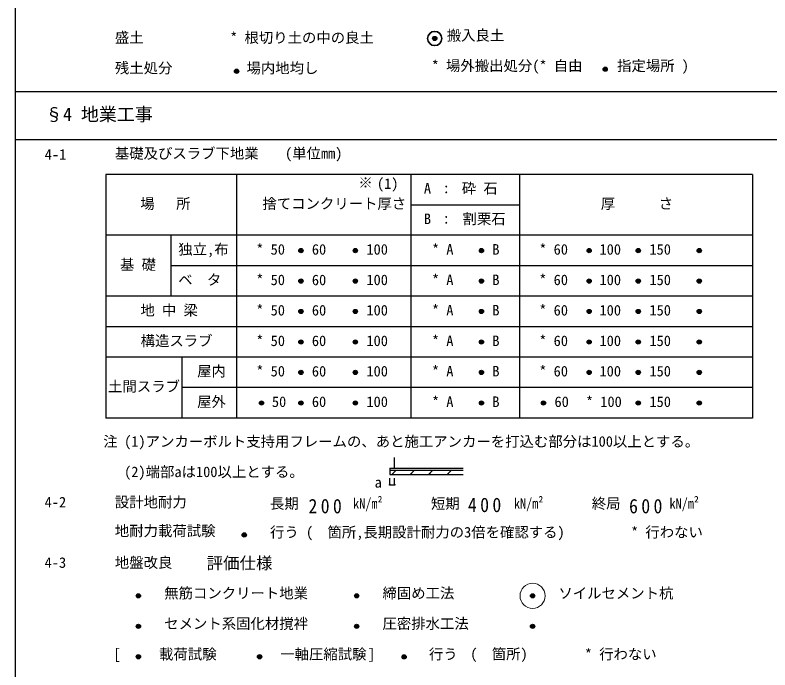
# Model space of a CAD drawing. Units: millimetres, scale not verified. Extents: x -2600816 to 953898, y -19190 to 3453324.
# Drawn here: x -25122 to -13645, y -8860 to 1100 of the extents above; entities that cross this region are included whole.
import ezdxf
from ezdxf.enums import TextEntityAlignment as Align

# ---------------------------------------------------------------- set-up
doc = ezdxf.new("R2010")
doc.units = ezdxf.units.MM
doc.header["$LTSCALE"] = 100
doc.layers.add('0-1_躯体', color=7, linetype='Continuous', lineweight=25)
doc.layers.add('0-2_サッシ', color=4, linetype='Continuous', lineweight=18)
doc.styles.add('ＭＳ ゴシック', font='')
doc.styles.get('ＭＳ ゴシック').set_extended_font_data('MS Gothic')

msp = doc.modelspace()

# ---------------------------------------------------------------- linework, layer by layer
at = {"layer": '0-1_躯体'}
for p, q in [((-25121.6, 17717.1), (-25121.6, -15959.5)), ((-12923.8, -69.3), (-25121.6, -69.3)), ((-12923.8, -796.6), (-25121.6, -796.6)), ((-23740.4, -1322.7), (-23740.4, -5030)), ((-13909.8, -1322.7), (-23740.4, -1322.7)), ((-21754.2, -1322.7), (-21754.2, -5030)), ((-19106.4, -1322.7), (-19106.4, -5030)), ((-17452.3, -1322.7), (-17452.3, -5030)), ((-13909.8, -1322.7), (-13909.8, -5030)), ((-19106.4, -1786.1), (-17452.3, -1786.1)), ((-13909.8, -2248.3), (-23740.4, -2248.3)), ((-22746.7, -3177.6), (-22746.7, -2248.3)), ((-13909.8, -2714.2), (-22746.7, -2714.2)), ((-13909.8, -3177.6), (-23740.4, -3177.6)), ((-13909.8, -3639.8), (-23740.4, -3639.8)), ((-13909.8, -4103.2), (-23740.4, -4103.2)), ((-22581.9, -5030), (-22581.9, -4103.2)), ((-13909.8, -4566.6), (-22581.9, -4566.6)), ((-13909.8, -5030), (-23740.4, -5030)), ((-19353.5, -5789.4), (-19353.5, -5628.5)), ((-19421.7, -5789.4), (-18307, -5789.4)), ((-19421.7, -5789.4), (-19421.7, -5888.6)), ((-19421.7, -5821.6), (-18307, -5821.6)), ((-19394.7, -5888.6), (-19327.8, -5821.6)), ((-19353.5, -5821.6), (-19340.7, -5835.8)), ((-19112.8, -5888.6), (-19048.5, -5821.6)), ((-19072.9, -5821.6), (-19061.3, -5835.8)), ((-18833.5, -5888.6), (-18767.8, -5821.6)), ((-18791, -5821.6), (-18779.4, -5835.8)), ((-18551.6, -5888.6), (-18485.9, -5821.6)), ((-18511.7, -5821.6), (-18498.8, -5835.8)), ((-19421.7, -5888.6), (-18307, -5888.6)), ((-19421.7, -6044.3), (-19421.7, -5943.9)), ((-19366.4, -5888.6), (-19380.6, -5874.4)), ((-19353.5, -6044.3), (-19353.5, -5943.9)), ((-19085.8, -5888.6), (-19099.9, -5874.4)), ((-18805.2, -5888.6), (-18818, -5874.4)), ((-18524.5, -5888.6), (-18537.4, -5874.4)), ((-19421.7, -6044.3), (-19353.5, -6044.3))]:
    msp.add_line(p, q, dxfattribs=at)
at = {"layer": '0-1_躯体', "color": 3, "lineweight": 35}
msp.add_circle((-18740.7, 744.2), 107.8, dxfattribs=at)
at = {"layer": '0-1_躯体'}
for centre, radius in [((-18740.7, 744.2), 32.2), ((-18740.7, 744.2), 25.7), ((-18740.7, 744.2), 19.3), ((-18740.7, 744.2), 11.6), ((-18740.7, 744.2), 5.15), ((-18740.7, 744.2), 2.57), ((-18740.7, 744.2), 0.64), ((-21753.6, 246.1), 32.2), ((-21753.6, 246.1), 25.7), ((-21753.6, 246.1), 19.3), ((-21753.6, 246.1), 11.6), ((-21753.6, 246.1), 5.15), ((-21753.6, 246.1), 2.57), ((-21753.6, 246.1), 0.64), ((-16149.3, 276.9), 32.2), ((-16149.3, 276.9), 25.7), ((-16149.3, 276.9), 19.3), ((-16149.3, 276.9), 11.6), ((-16149.3, 276.9), 5.15), ((-16149.3, 276.9), 2.57), ((-16149.3, 276.9), 0.64), ((-20775.9, -2482.5), 32.2), ((-20775.9, -2482.5), 25.7), ((-20775.9, -2482.5), 19.3), ((-20775.9, -2482.5), 11.6), ((-20775.9, -2482.5), 5.15), ((-20775.9, -2482.5), 2.57), ((-20775.9, -2482.5), 0.64), ((-19948.2, -2482.5), 32.2), ((-19948.2, -2482.5), 25.7), ((-19948.2, -2482.5), 19.3), ((-19948.2, -2482.5), 11.6), ((-19948.2, -2482.5), 5.15), ((-19948.2, -2482.5), 2.57), ((-19948.2, -2482.5), 0.64), ((-18030.2, -2482.5), 32.2), ((-18030.2, -2482.5), 25.7), ((-18030.2, -2482.5), 19.3), ((-18030.2, -2482.5), 11.6), ((-18030.2, -2482.5), 5.15), ((-18030.2, -2482.5), 2.57), ((-18030.2, -2482.5), 0.64), ((-16392.9, -2482.5), 32.2), ((-16392.9, -2482.5), 25.7), ((-16392.9, -2482.5), 19.3), ((-16392.9, -2482.5), 11.6), ((-16392.9, -2482.5), 5.15), ((-16392.9, -2482.5), 2.57), ((-16392.9, -2482.5), 0.64), ((-15646.3, -2482.5), 32.2), ((-15646.3, -2482.5), 25.7), ((-15646.3, -2482.5), 19.3), ((-15646.3, -2482.5), 11.6), ((-15646.3, -2482.5), 5.15), ((-15646.3, -2482.5), 2.57), ((-15646.3, -2482.5), 0.64), ((-14719.5, -2482.5), 32.2), ((-14719.5, -2482.5), 25.7), ((-14719.5, -2482.5), 19.3), ((-14719.5, -2482.5), 11.6), ((-14719.5, -2482.5), 5.15), ((-14719.5, -2482.5), 2.57), ((-14719.5, -2482.5), 0.64), ((-20775.9, -2945.9), 32.2), ((-20775.9, -2945.9), 25.7), ((-20775.9, -2945.9), 19.3), ((-20775.9, -2945.9), 11.6), ((-20775.9, -2945.9), 5.15), ((-20775.9, -2945.9), 2.57), ((-20775.9, -2945.9), 0.64), ((-19948.2, -2945.9), 32.2), ((-19948.2, -2945.9), 25.7), ((-19948.2, -2945.9), 19.3), ((-19948.2, -2945.9), 11.6), ((-19948.2, -2945.9), 5.15), ((-19948.2, -2945.9), 2.57), ((-19948.2, -2945.9), 0.64), ((-18030.2, -2945.9), 32.2), ((-18030.2, -2945.9), 25.7), ((-18030.2, -2945.9), 19.3), ((-18030.2, -2945.9), 11.6), ((-18030.2, -2945.9), 5.15), ((-18030.2, -2945.9), 2.57), ((-18030.2, -2945.9), 0.64), ((-16392.9, -2945.9), 32.2), ((-16392.9, -2945.9), 25.7), ((-16392.9, -2945.9), 19.3), ((-16392.9, -2945.9), 11.6), ((-16392.9, -2945.9), 5.15), ((-16392.9, -2945.9), 2.57), ((-16392.9, -2945.9), 0.64), ((-15646.3, -2945.9), 32.2), ((-15646.3, -2945.9), 25.7), ((-15646.3, -2945.9), 19.3), ((-15646.3, -2945.9), 11.6), ((-15646.3, -2945.9), 5.15), ((-15646.3, -2945.9), 2.57), ((-15646.3, -2945.9), 0.64), ((-14719.5, -2945.9), 32.2), ((-14719.5, -2945.9), 25.7), ((-14719.5, -2945.9), 19.3), ((-14719.5, -2945.9), 11.6), ((-14719.5, -2945.9), 5.15), ((-14719.5, -2945.9), 2.57), ((-14719.5, -2945.9), 0.64), ((-20775.9, -3408.1), 32.2), ((-20775.9, -3408.1), 25.7), ((-20775.9, -3408.1), 19.3), ((-20775.9, -3408.1), 11.6), ((-20775.9, -3408.1), 5.15), ((-20775.9, -3408.1), 2.57), ((-20775.9, -3408.1), 0.64), ((-19948.2, -3408.1), 32.2), ((-19948.2, -3408.1), 25.7), ((-19948.2, -3408.1), 19.3), ((-19948.2, -3408.1), 11.6), ((-19948.2, -3408.1), 5.15), ((-19948.2, -3408.1), 2.57), ((-19948.2, -3408.1), 0.64), ((-18030.2, -3408.1), 32.2), ((-18030.2, -3408.1), 25.7), ((-18030.2, -3408.1), 19.3), ((-18030.2, -3408.1), 11.6), ((-18030.2, -3408.1), 5.15), ((-18030.2, -3408.1), 2.57), ((-18030.2, -3408.1), 0.64), ((-16392.9, -3408.1), 32.2), ((-16392.9, -3408.1), 25.7), ((-16392.9, -3408.1), 19.3), ((-16392.9, -3408.1), 11.6), ((-16392.9, -3408.1), 5.15), ((-16392.9, -3408.1), 2.57), ((-16392.9, -3408.1), 0.64), ((-15646.3, -3408.1), 32.2), ((-15646.3, -3408.1), 25.7), ((-15646.3, -3408.1), 19.3), ((-15646.3, -3408.1), 11.6), ((-15646.3, -3408.1), 5.15), ((-15646.3, -3408.1), 2.57), ((-15646.3, -3408.1), 0.64), ((-14719.5, -3408.1), 32.2), ((-14719.5, -3408.1), 25.7), ((-14719.5, -3408.1), 19.3), ((-14719.5, -3408.1), 11.6), ((-14719.5, -3408.1), 5.15), ((-14719.5, -3408.1), 2.57), ((-14719.5, -3408.1), 0.64), ((-20775.9, -3872.8), 32.2), ((-20775.9, -3872.8), 25.7), ((-20775.9, -3872.8), 19.3), ((-20775.9, -3872.8), 11.6), ((-20775.9, -3872.8), 5.15), ((-20775.9, -3872.8), 2.57), ((-20775.9, -3872.8), 0.64), ((-19948.2, -3872.8), 32.2), ((-19948.2, -3872.8), 25.7), ((-19948.2, -3872.8), 19.3), ((-19948.2, -3872.8), 11.6), ((-19948.2, -3872.8), 5.15), ((-19948.2, -3872.8), 2.57), ((-19948.2, -3872.8), 0.64), ((-18030.2, -3872.8), 32.2), ((-18030.2, -3872.8), 25.7), ((-18030.2, -3872.8), 19.3), ((-18030.2, -3872.8), 11.6), ((-18030.2, -3872.8), 5.15), ((-18030.2, -3872.8), 2.57), ((-18030.2, -3872.8), 0.64), ((-16392.9, -3872.8), 32.2), ((-16392.9, -3872.8), 25.7), ((-16392.9, -3872.8), 19.3), ((-16392.9, -3872.8), 11.6), ((-16392.9, -3872.8), 5.15), ((-16392.9, -3872.8), 2.57), ((-16392.9, -3872.8), 0.64), ((-15646.3, -3872.8), 32.2), ((-15646.3, -3872.8), 25.7), ((-15646.3, -3872.8), 19.3), ((-15646.3, -3872.8), 11.6), ((-15646.3, -3872.8), 5.15), ((-15646.3, -3872.8), 2.57), ((-15646.3, -3872.8), 0.64), ((-14719.5, -3872.8), 32.2), ((-14719.5, -3872.8), 25.7), ((-14719.5, -3872.8), 19.3), ((-14719.5, -3872.8), 11.6), ((-14719.5, -3872.8), 5.15), ((-14719.5, -3872.8), 2.57), ((-14719.5, -3872.8), 0.64), ((-20775.9, -4334.9), 32.2), ((-20775.9, -4334.9), 25.7), ((-20775.9, -4334.9), 19.3), ((-20775.9, -4334.9), 11.6), ((-20775.9, -4334.9), 5.15), ((-20775.9, -4334.9), 2.57), ((-20775.9, -4334.9), 0.64), ((-19948.2, -4334.9), 32.2), ((-19948.2, -4334.9), 25.7), ((-19948.2, -4334.9), 19.3), ((-19948.2, -4334.9), 11.6), ((-19948.2, -4334.9), 5.15), ((-19948.2, -4334.9), 2.57), ((-19948.2, -4334.9), 0.64), ((-18030.2, -4334.9), 32.2), ((-18030.2, -4334.9), 25.7), ((-18030.2, -4334.9), 19.3), ((-18030.2, -4334.9), 11.6), ((-18030.2, -4334.9), 5.15), ((-18030.2, -4334.9), 2.57), ((-18030.2, -4334.9), 0.64), ((-16392.9, -4334.9), 32.2), ((-16392.9, -4334.9), 25.7), ((-16392.9, -4334.9), 19.3), ((-16392.9, -4334.9), 11.6), ((-16392.9, -4334.9), 5.15), ((-16392.9, -4334.9), 2.57), ((-16392.9, -4334.9), 0.64), ((-15646.3, -4334.9), 32.2), ((-15646.3, -4334.9), 25.7), ((-15646.3, -4334.9), 19.3), ((-15646.3, -4334.9), 11.6), ((-15646.3, -4334.9), 5.15), ((-15646.3, -4334.9), 2.57), ((-15646.3, -4334.9), 0.64), ((-14719.5, -4334.9), 32.2), ((-14719.5, -4334.9), 25.7), ((-14719.5, -4334.9), 19.3), ((-14719.5, -4334.9), 11.6), ((-14719.5, -4334.9), 5.15), ((-14719.5, -4334.9), 2.57), ((-14719.5, -4334.9), 0.64), ((-21375, -4799.6), 32.2), ((-21375, -4799.6), 25.7), ((-21375, -4799.6), 19.3), ((-21375, -4799.6), 11.6), ((-21375, -4799.6), 5.15), ((-21375, -4799.6), 2.57), ((-21375, -4799.6), 0.64), ((-20775.9, -4799.6), 32.2), ((-20775.9, -4799.6), 25.7), ((-20775.9, -4799.6), 19.3), ((-20775.9, -4799.6), 11.6), ((-20775.9, -4799.6), 5.15), ((-20775.9, -4799.6), 2.57), ((-20775.9, -4799.6), 0.64), ((-19948.2, -4799.6), 32.2), ((-19948.2, -4799.6), 25.7), ((-19948.2, -4799.6), 19.3), ((-19948.2, -4799.6), 11.6), ((-19948.2, -4799.6), 5.15), ((-19948.2, -4799.6), 2.57), ((-19948.2, -4799.6), 0.64), ((-18030.2, -4799.6), 32.2), ((-18030.2, -4799.6), 25.7), ((-18030.2, -4799.6), 19.3), ((-18030.2, -4799.6), 11.6), ((-18030.2, -4799.6), 5.15), ((-18030.2, -4799.6), 2.57), ((-18030.2, -4799.6), 0.64), ((-17087.9, -4799.6), 32.2), ((-17087.9, -4799.6), 25.7), ((-17087.9, -4799.6), 19.3), ((-17087.9, -4799.6), 11.6), ((-17087.9, -4799.6), 5.15), ((-17087.9, -4799.6), 2.57), ((-17087.9, -4799.6), 0.64), ((-15646.3, -4799.6), 32.2), ((-15646.3, -4799.6), 25.7), ((-15646.3, -4799.6), 19.3), ((-15646.3, -4799.6), 11.6), ((-15646.3, -4799.6), 5.15), ((-15646.3, -4799.6), 2.57), ((-15646.3, -4799.6), 0.64), ((-14719.5, -4799.6), 32.2), ((-14719.5, -4799.6), 25.7), ((-14719.5, -4799.6), 19.3), ((-14719.5, -4799.6), 11.6), ((-14719.5, -4799.6), 5.15), ((-14719.5, -4799.6), 2.57), ((-14719.5, -4799.6), 0.64), ((-19421.7, -6044.3), 7.72), ((-19353.5, -6044.3), 7.72), ((-21637.7, -6806.4), 32.2), ((-21637.7, -6806.4), 25.7), ((-21637.7, -6806.4), 19.3), ((-21637.7, -6806.4), 11.6), ((-21637.7, -6806.4), 5.15), ((-21637.7, -6806.4), 2.57), ((-21637.7, -6806.4), 0.64), ((-23246.8, -7733.2), 32.2), ((-23246.8, -7733.2), 25.7), ((-23246.8, -7733.2), 19.3), ((-23246.8, -7733.2), 11.6), ((-23246.8, -7733.2), 5.15), ((-23246.8, -7733.2), 2.57), ((-23246.8, -7733.2), 0.64), ((-19928.3, -7733.2), 32.2), ((-19928.3, -7733.2), 25.7), ((-19928.3, -7733.2), 19.3), ((-19928.3, -7733.2), 11.6), ((-19928.3, -7733.2), 5.15), ((-19928.3, -7733.2), 2.57), ((-19928.3, -7733.2), 0.64), ((-17253.4, -7733.2), 32.2), ((-17253.4, -7733.2), 25.7), ((-17253.4, -7733.2), 19.3), ((-17253.4, -7733.2), 11.6), ((-17253.4, -7733.2), 5.15), ((-17253.4, -7733.2), 2.57), ((-17253.4, -7733.2), 0.64), ((-23246.8, -8196.6), 32.2), ((-23246.8, -8196.6), 25.7), ((-23246.8, -8196.6), 19.3), ((-23246.8, -8196.6), 11.6), ((-23246.8, -8196.6), 5.15), ((-23246.8, -8196.6), 2.57), ((-23246.8, -8196.6), 0.64), ((-19928.3, -8196.6), 32.2), ((-19928.3, -8196.6), 25.7), ((-19928.3, -8196.6), 19.3), ((-19928.3, -8196.6), 11.6), ((-19928.3, -8196.6), 5.15), ((-19928.3, -8196.6), 2.57), ((-19928.3, -8196.6), 0.64), ((-17253.4, -8196.6), 32.2), ((-17253.4, -8196.6), 25.7), ((-17253.4, -8196.6), 19.3), ((-17253.4, -8196.6), 11.6), ((-17253.4, -8196.6), 5.15), ((-17253.4, -8196.6), 2.57), ((-17253.4, -8196.6), 0.64), ((-23246.8, -8660), 32.2), ((-23246.8, -8660), 25.7), ((-23246.8, -8660), 19.3), ((-23246.8, -8660), 11.6), ((-23246.8, -8660), 5.15), ((-23246.8, -8660), 2.57), ((-23246.8, -8660), 0.64), ((-21404.7, -8660), 32.2), ((-21404.7, -8660), 25.7), ((-21404.7, -8660), 19.3), ((-21404.7, -8660), 11.6), ((-21404.7, -8660), 2.57), ((-21404.7, -8660), 0.64), ((-21372.6, -8660), 5.15), ((-19206.1, -8661.3), 32.2), ((-19206.1, -8661.3), 25.7), ((-19206.1, -8661.3), 19.3), ((-19206.1, -8661.3), 11.6), ((-19206.1, -8661.3), 5.15), ((-19206.1, -8661.3), 2.57), ((-19206.1, -8661.3), 0.64)]:
    msp.add_circle(centre, radius, dxfattribs=at)
at = {"layer": '0-2_サッシ'}
msp.add_circle((-17253.4, -7733.2), 190.4, dxfattribs=at)

# ---------------------------------------------------------------- texts
at = {"layer": '0-1_躯体', "style": 'ＭＳ ゴシック'}
for s, height, p in [('盛土', 160.3, (-23604.6, 630.4)), ('* 根切り土の中の良土', 160.3, (-21852, 629.1)), ('搬入良土', 160.3, (-18558.6, 663.8)), ('残土処分', 160.3, (-23604.6, 167)), ('場内地均し', 160.3, (-21602.9, 165.7)), ('* 場外搬出処分(* 自由', 160.3, (-18787.7, 201.7)), ('指定場所 )', 160.3, (-15968.4, 201.7)), ('§4 地業工事', 200.4, (-24666, -569.7)), ('基礎及びスラブ下地業', 160.3, (-23604.6, -1131.5)), ('(単位mm)', 160.3, (-21017.5, -1131.5)), ('4-1', 160.3, (-24671.1, -1148.3)), ('※', 160.3, (-19902.5, -1576.3)), ('(1)', 160.3, (-19619.6, -1591.7)), ('A', 160.3, (-18905.9, -1663.8)), ('砕 石', 160.3, (-18329.7, -1663.8)), (':', 160.3, (-18620.4, -1657.4)), ('場   所', 160.3, (-23217.9, -1895.5)), ('捨てコンクリート厚さ', 160.3, (-21361, -1895.5)), ('厚', 160.3, (-16215.8, -1895.5)), ('さ', 160.3, (-15334.1, -1895.5)), ('B', 160.3, (-18905.9, -2127.2)), ('割栗石', 160.3, (-18317.7, -2127.2)), (':', 160.3, (-18620.4, -2119.5)), ('独立,布', 160.3, (-22639.9, -2590.6)), ('* 50', 160.3, (-21454.5, -2591.9)), ('60', 160.3, (-20609.2, -2591.9)), ('100', 160.3, (-19779.8, -2591.9)), ('* A', 160.3, (-18783.2, -2591.9)), ('B', 160.3, (-17865.1, -2591.9)), ('* 60', 160.3, (-17151.3, -2591.9)), ('100', 160.3, (-16235.6, -2591.9)), ('150', 160.3, (-15476.6, -2591.9)), ('基 礎', 160.3, (-23526.3, -2823.6)), ('ベ  タ', 160.3, (-22641.6, -3054)), ('* 50', 160.3, (-21454.5, -3055.3)), ('60', 160.3, (-20609.2, -3056.6)), ('100', 160.3, (-19779.8, -3055.3)), ('* A', 160.3, (-18783.2, -3055.3)), ('B', 160.3, (-17865.1, -3055.3)), ('* 60', 160.3, (-17151.3, -3055.3)), ('100', 160.3, (-16235.6, -3055.3)), ('150', 160.3, (-15476.6, -3055.3)), ('地 中 梁', 160.3, (-23216.3, -3517.4)), ('* 50', 160.3, (-21454.5, -3517.4)), ('60', 160.3, (-20609.2, -3517.4)), ('100', 160.3, (-19779.8, -3517.4)), ('* A', 160.3, (-18783.2, -3517.4)), ('B', 160.3, (-17865.1, -3517.4)), ('* 60', 160.3, (-17151.3, -3517.4)), ('100', 160.3, (-16235.6, -3517.4)), ('150', 160.3, (-15476.6, -3517.4)), ('構造スラブ', 160.3, (-23213, -3982.1)), ('* 50', 160.3, (-21454.5, -3982.1)), ('60', 160.3, (-20609.2, -3982.1)), ('100', 160.3, (-19779.8, -3982.1)), ('* A', 160.3, (-18783.2, -3982.1)), ('B', 160.3, (-17865.1, -3982.1)), ('* 60', 160.3, (-17151.3, -3982.1)), ('100', 160.3, (-16235.6, -3982.1)), ('150', 160.3, (-15476.6, -3982.1)), ('屋内', 160.3, (-22353.9, -4444.2)), ('* 50', 160.3, (-21454.5, -4444.2)), ('60', 160.3, (-20609.2, -4445.5)), ('100', 160.3, (-19779.8, -4444.2)), ('* A', 160.3, (-18783.2, -4444.2)), ('B', 160.3, (-17865.1, -4444.2)), ('* 60', 160.3, (-17151.3, -4444.2)), ('100', 160.3, (-16235.6, -4444.2)), ('150', 160.3, (-15476.6, -4444.2)), ('土間スラブ', 160.3, (-23707.9, -4675.9)), ('屋外', 160.3, (-22353.9, -4908.9)), ('50', 160.3, (-21216.9, -4908.9)), ('60', 160.3, (-20609.2, -4908.9)), ('100', 160.3, (-19779.8, -4908.9)), ('* A', 160.3, (-18783.2, -4908.9)), ('B', 160.3, (-17865.1, -4908.9)), ('60', 160.3, (-16920.1, -4908.9)), ('* 100', 160.3, (-16442, -4908.9)), ('150', 160.3, (-15476.6, -4908.9)), ('注', 160.3, (-23780.3, -5513.3)), ('(1)アンカーボルト支持用フレームの、あと施工アンカーを打込む部分は100以上とする。', 160.3, (-23463.7, -5513.3)), ('(2)端部aは100以上とする。', 160.3, (-23463.7, -5975.4)), ('a', 160.3, (-19654.8, -6135)), ('4-2', 160.3, (-24672.4, -6436.2)), ('設計地耐力', 160.3, (-23604.6, -6436.2)), ('長期', 160.3, (-21245.1, -6456.8)), ('短期', 160.3, (-18799.4, -6456.8)), ('終局', 160.3, (-16353.6, -6456.8)), ('地耐力載荷試験', 160.3, (-23604.6, -6872.6)), ('行う (  箇所,長期設計耐力の3倍を確認する)', 160.3, (-21245.1, -6893.2)), ('* 行わない', 160.3, (-15756.3, -6893.2)), ('4-3', 160.3, (-24672.4, -7355.3)), ('地盤改良', 160.3, (-23604.6, -7355.3)), ('評価仕様', 183.3, (-22209, -7382.3)), ('無筋コンクリート地業', 160.3, (-22854.2, -7820)), ('締固め工法', 160.3, (-19535.7, -7820)), ('ソイルセメント杭', 160.3, (-16860.8, -7821.3)), ('セメント系固化材撹袢', 160.3, (-22854.2, -8283.4)), ('圧密排水工法', 160.3, (-19535.7, -8283.4)), ('[', 160.3, (-23625.2, -8748.1)), ('載荷試験', 160.3, (-22932.7, -8748.1)), ('一軸圧縮試験', 160.3, (-21090.6, -8748.1)), (']', 160.3, (-19757.1, -8745.5)), ('行う', 160.3, (-18830.3, -8748.1)), ('(  箇所)', 160.3, (-18200.8, -8745.5)), ('* 行わない', 160.3, (-16459.2, -8748.1))]:
    msp.add_text(s, height=height, dxfattribs=at).set_placement(p, align=Align.BOTTOM_LEFT)
at = {"layer": '0-1_躯体', "style": 'ＭＳ ゴシック', "width": 0.85}
for p in [(-19982.3, -6456.8), (-17536.6, -6456.8), (-15171.3, -6456.8)]:
    msp.add_text('kN/m²', height=160.3, dxfattribs=at).set_placement(p, align=Align.BOTTOM_LEFT)
at = {"layer": '0-2_サッシ', "color": 7, "char_height": 219.9, "attachment_point": 7, "style": 'ＭＳ ゴシック'}
for s, insert in [('\\T1.38;\\W0.9;200', (-20660.6, -6481.7)), ('\\T1.38;\\W0.9;400', (-18235.8, -6463)), ('\\T1.38;\\W0.9;600', (-15786, -6481.7))]:
    msp.add_mtext(s, dxfattribs=dict(at, insert=insert))

doc.saveas('drawing.dxf')
